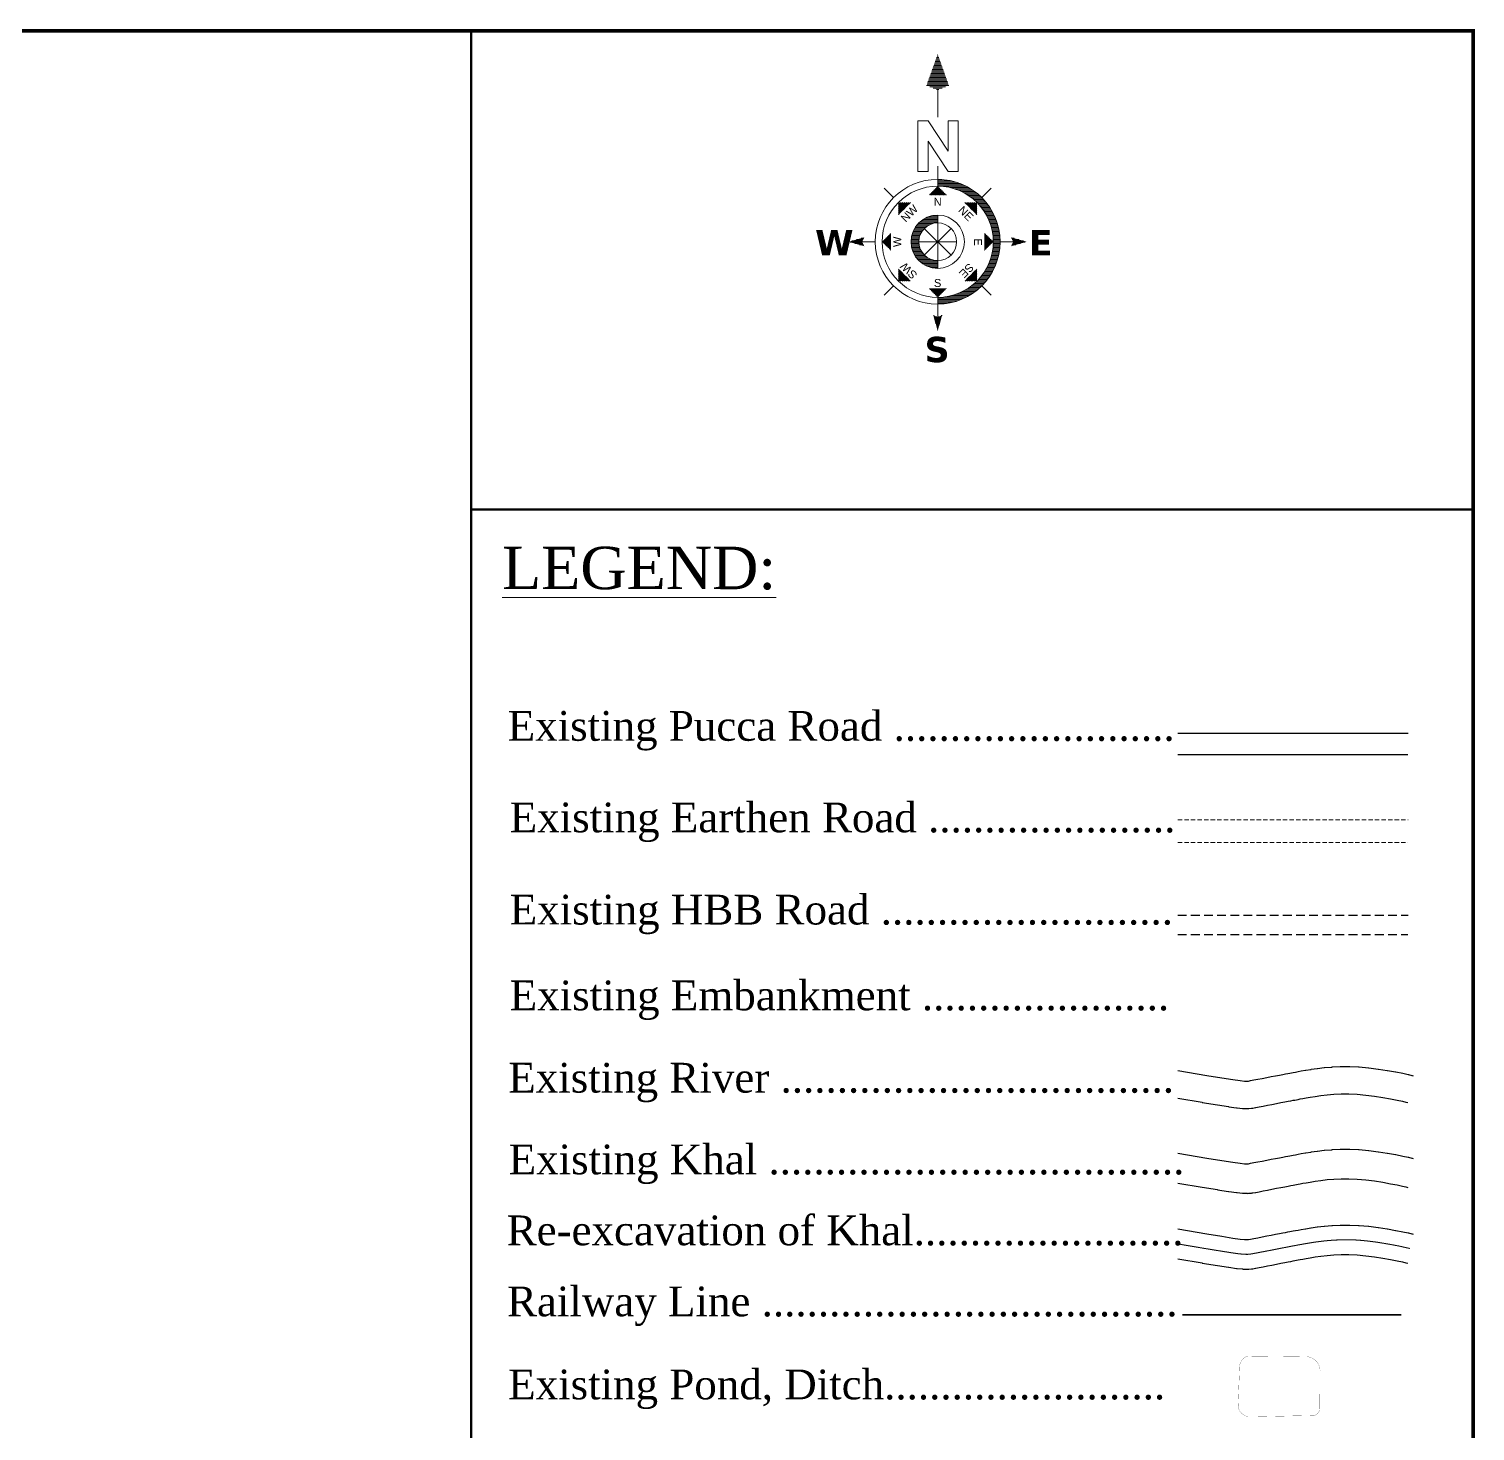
# Model space of a CAD drawing. Header units: millimetres. Extents: x 103 to 27159, y -166022 to -48.
# Drawn here: x 25508 to 27159, y -164391 to -162790 of the extents above; entities that cross this region are included whole.
import ezdxf
from ezdxf.enums import TextEntityAlignment as Align

# ---------------------------------------------------------------- set-up
doc = ezdxf.new("R2010")
doc.units = ezdxf.units.MM
doc.header["$MEASUREMENT"] = 0
for name, pattern in [('CENTERX2', [4, 2.5, -0.5, 0.5, -0.5]), ('DASHED2', [0.375, 0.25, -0.125]), ('HIDDENX2', [0.75, 0.5, -0.25])]:
    doc.linetypes.add(name, pattern=pattern)
for name, color, linetype in [('boundary', 7, 'Continuous'), ('Earthen Emb', 42, 'Continuous'), ('HBB_BFS Road', 7, 'DASHED2'), ('Khal', 4, 'Continuous'), ('RIVER', 150, 'Continuous')]:
    doc.layers.add(name, color=color, linetype=linetype)
for name, color, linetype, lineweight in [('Earthan Road', 7, 'DASHED2', 9), ('line', 10, 'Continuous', 9), ('OUTLINE', 7, 'Continuous', 15), ('p2', 32, 'Continuous', 15), ('Pond or Ditch', 7, 'Continuous', 9), ('PUCCA ROAD', 1, 'Continuous', 30), ('Rail Line', 14, 'TRACKS', 35)]:
    doc.layers.add(name, color=color, linetype=linetype, lineweight=lineweight)
doc.styles.add('b', font='times.ttf')
doc.styles.add('LEG', font='romantic.ttf')
doc.styles.add('Romans', font='arial.ttf')
doc.styles.get("Standard").update_dxf_attribs({"font": 'arial.ttf'})
doc.linetypes.add('TRACKS', pattern='A,0.15,[130,ltypeshp.shx,S=0.25,R=0,X=0,Y=0],0.15', length=0.3)
pattern_1 = [(360, (26.19663, 31.512), (2e-14, 0.2822134), [])]
pattern_2 = [(360, (26.19663, 27.11894), (2e-14, 0.2822134), [])]
pattern_3 = [(180, (26.19663, 27.11894), (2e-14, 0.2822134), [])]
pattern_4 = [(45, (26.19663, 27.11894), (-0.199555, 0.199555), [])]
pattern_5 = [(90, (26.19663, 27.11894), (-0.2822134, 2e-14), [])]
pattern_6 = [(135, (26.19663, 27.11894), (-0.199555, -0.199555), [])]
pattern_7 = [(180, (26.19663, 27.11894), (-2e-14, -0.2822134), [])]
pattern_8 = [(225, (26.19663, 27.11894), (0.199555, -0.199555), [])]
pattern_9 = [(270, (26.19663, 27.11894), (0.2822134, -2e-14), [])]
pattern_10 = [(315, (26.19663, 27.11894), (0.199555, 0.199555), [])]

# ---------------------------------------------------------------- blocks, each defined once
blk = doc.blocks.new('A$C5FE22593')
h = blk.add_hatch()
h.set_pattern_fill('_USER', color=11, scale=0.282213, style=0, pattern_type=0)
h.set_pattern_definition(pattern_1)
h.paths.add_polyline_path([(26.2, 66.79), (23.84, 60.2), (26.2, 59.26), (28.55, 60.2)])
h = blk.add_hatch()
h.set_pattern_fill('_USER', color=11, scale=0.282213, style=0, pattern_type=0)
h.set_pattern_definition(pattern_1)
h.paths.add_polyline_path([(26.2, 66.79), (23.84, 60.2), (26.2, 59.26), (28.55, 60.2)])
h = blk.add_hatch()
h.set_pattern_fill('_USER', color=11, scale=0.282213, style=0, pattern_type=0)
h.set_pattern_definition(pattern_1)
h.paths.add_polyline_path([(26.2, 66.79), (23.84, 60.2), (26.2, 59.26), (28.55, 60.2)])
h = blk.add_hatch()
h.set_pattern_fill('_USER', color=11, scale=0.282213, style=0, pattern_type=0)
h.set_pattern_definition(pattern_1)
h.paths.add_polyline_path([(26.2, 66.79), (23.84, 60.2), (26.2, 59.26), (28.55, 60.2)])
h = blk.add_hatch(color=11)
h.paths.add_polyline_path([(26.2, 15.36), (26.2, 13.92, 1), (26.2, 40.32), (26.2, 38.88, -1)])
h.paths.add_polyline_path([(26.2, 31.11), (26.2, 32.76, 1), (26.2, 21.47), (26.2, 23.13, -1)])
h = blk.add_hatch(color=11)
h.paths.add_polyline_path([(26.2, 15.36), (26.2, 13.92, 1), (26.2, 40.32), (26.2, 38.88, -1)])
h.paths.add_polyline_path([(26.2, 31.11), (26.2, 32.76, 1), (26.2, 21.47), (26.2, 23.13, -1)])
h = blk.add_hatch(color=11)
h.paths.add_polyline_path([(26.2, 15.36), (26.2, 13.92, 1), (26.2, 40.32), (26.2, 38.88, -1)])
h.paths.add_polyline_path([(26.2, 31.11), (26.2, 32.76, 1), (26.2, 21.47), (26.2, 23.13, -1)])
h = blk.add_hatch(color=11)
h.paths.add_polyline_path([(26.2, 15.36), (26.2, 13.92, 1), (26.2, 40.32), (26.2, 38.88, -1)])
h.paths.add_polyline_path([(26.2, 31.11), (26.2, 32.76, 1), (26.2, 21.47), (26.2, 23.13, -1)])
h = blk.add_hatch()
h.set_pattern_fill('_USER', color=11, scale=0.282213, style=0, pattern_type=0)
h.set_pattern_definition(pattern_2)
h.paths.add_polyline_path([(39.4, 27.12, 0.414214), (26.2, 40.32), (26.2, 38.88, -0.414214), (37.96, 27.12, -0.414214), (26.2, 15.36), (26.2, 13.92, 0.414214)])
h = blk.add_hatch()
h.set_pattern_fill('_USER', color=11, scale=0.282213, style=0, pattern_type=0)
h.set_pattern_definition(pattern_2)
h.paths.add_polyline_path([(39.4, 27.12, 0.414214), (26.2, 40.32), (26.2, 38.88, -0.414214), (37.96, 27.12, -0.414214), (26.2, 15.36), (26.2, 13.92, 0.414214)])
h = blk.add_hatch()
h.set_pattern_fill('_USER', color=11, scale=0.282213, style=0, pattern_type=0)
h.set_pattern_definition(pattern_2)
h.paths.add_polyline_path([(39.4, 27.12, 0.414214), (26.2, 40.32), (26.2, 38.88, -0.414214), (37.96, 27.12, -0.414214), (26.2, 15.36), (26.2, 13.92, 0.414214)])
h = blk.add_hatch()
h.set_pattern_fill('_USER', color=11, scale=0.282213, style=0, pattern_type=0)
h.set_pattern_definition(pattern_2)
h.paths.add_polyline_path([(39.4, 27.12, 0.414214), (26.2, 40.32), (26.2, 38.88, -0.414214), (37.96, 27.12, -0.414214), (26.2, 15.36), (26.2, 13.92, 0.414214)])
h = blk.add_hatch()
h.set_pattern_fill('_USER', color=11, scale=0.282213, angle=90, style=0, pattern_type=0)
h.set_pattern_definition(pattern_5)
h.paths.add_polyline_path([(28.08, 37), (26.2, 38.88), (24.32, 37)])
h = blk.add_hatch()
h.set_pattern_fill('_USER', color=11, scale=0.282213, angle=90, style=0, pattern_type=0)
h.set_pattern_definition(pattern_5)
h.paths.add_polyline_path([(28.08, 37), (26.2, 38.88), (24.32, 37)])
h = blk.add_hatch()
h.set_pattern_fill('_USER', color=11, scale=0.282213, angle=90, style=0, pattern_type=0)
h.set_pattern_definition(pattern_5)
h.paths.add_polyline_path([(28.08, 37), (26.2, 38.88), (24.32, 37)])
h = blk.add_hatch()
h.set_pattern_fill('_USER', color=11, scale=0.282213, angle=90, style=0, pattern_type=0)
h.set_pattern_definition(pattern_5)
h.paths.add_polyline_path([(28.08, 37), (26.2, 38.88), (24.32, 37)])
h = blk.add_hatch()
h.set_pattern_fill('_USER', color=11, scale=0.282213, angle=135, style=0, pattern_type=0)
h.set_pattern_definition(pattern_6)
h.paths.add_polyline_path([(20.54, 35.43), (17.88, 35.43), (17.88, 32.77)])
h = blk.add_hatch()
h.set_pattern_fill('_USER', color=11, scale=0.282213, angle=135, style=0, pattern_type=0)
h.set_pattern_definition(pattern_6)
h.paths.add_polyline_path([(20.54, 35.43), (17.88, 35.43), (17.88, 32.77)])
h = blk.add_hatch()
h.set_pattern_fill('_USER', color=11, scale=0.282213, angle=135, style=0, pattern_type=0)
h.set_pattern_definition(pattern_6)
h.paths.add_polyline_path([(20.54, 35.43), (17.88, 35.43), (17.88, 32.77)])
h = blk.add_hatch()
h.set_pattern_fill('_USER', color=11, scale=0.282213, angle=135, style=0, pattern_type=0)
h.set_pattern_definition(pattern_6)
h.paths.add_polyline_path([(20.54, 35.43), (17.88, 35.43), (17.88, 32.77)])
h = blk.add_hatch()
h.set_pattern_fill('_USER', color=11, scale=0.282213, angle=45, style=0, pattern_type=0)
h.set_pattern_definition(pattern_4)
h.paths.add_polyline_path([(34.51, 32.77), (34.51, 35.43), (31.85, 35.43)])
h = blk.add_hatch()
h.set_pattern_fill('_USER', color=11, scale=0.282213, angle=45, style=0, pattern_type=0)
h.set_pattern_definition(pattern_4)
h.paths.add_polyline_path([(34.51, 32.77), (34.51, 35.43), (31.85, 35.43)])
h = blk.add_hatch()
h.set_pattern_fill('_USER', color=11, scale=0.282213, angle=45, style=0, pattern_type=0)
h.set_pattern_definition(pattern_4)
h.paths.add_polyline_path([(34.51, 32.77), (34.51, 35.43), (31.85, 35.43)])
h = blk.add_hatch()
h.set_pattern_fill('_USER', color=11, scale=0.282213, angle=45, style=0, pattern_type=0)
h.set_pattern_definition(pattern_4)
h.paths.add_polyline_path([(34.51, 32.77), (34.51, 35.43), (31.85, 35.43)])
h = blk.add_hatch()
h.set_pattern_fill('_USER', color=11, scale=0.282213, style=0, pattern_type=0)
h.set_pattern_definition(pattern_2)
h.paths.add_polyline_path([(26.2, 31.11), (26.2, 32.76, 0.414214), (20.55, 27.12, 0.414214), (26.2, 21.47), (26.2, 23.13, -0.414214), (22.21, 27.12, -0.414214)])
h = blk.add_hatch()
h.set_pattern_fill('_USER', color=11, scale=0.282213, style=0, pattern_type=0)
h.set_pattern_definition(pattern_2)
h.paths.add_polyline_path([(26.2, 31.11), (26.2, 32.76, 0.414214), (20.55, 27.12, 0.414214), (26.2, 21.47), (26.2, 23.13, -0.414214), (22.21, 27.12, -0.414214)])
h = blk.add_hatch()
h.set_pattern_fill('_USER', color=11, scale=0.282213, style=0, pattern_type=0)
h.set_pattern_definition(pattern_2)
h.paths.add_polyline_path([(26.2, 31.11), (26.2, 32.76, 0.414214), (20.55, 27.12, 0.414214), (26.2, 21.47), (26.2, 23.13, -0.414214), (22.21, 27.12, -0.414214)])
h = blk.add_hatch()
h.set_pattern_fill('_USER', color=11, scale=0.282213, style=0, pattern_type=0)
h.set_pattern_definition(pattern_2)
h.paths.add_polyline_path([(26.2, 31.11), (26.2, 32.76, 0.414214), (20.55, 27.12, 0.414214), (26.2, 21.47), (26.2, 23.13, -0.414214), (22.21, 27.12, -0.414214)])
h = blk.add_hatch()
h.set_pattern_fill('_USER', color=11, scale=0.282213, style=0, pattern_type=0)
h.set_pattern_definition(pattern_3)
h.paths.add_polyline_path([(10.67, 26.18), (10.2, 27.12), (10.67, 28.06), (7.38, 27.12)])
h = blk.add_hatch()
h.set_pattern_fill('_USER', color=11, scale=0.282213, style=0, pattern_type=0)
h.set_pattern_definition(pattern_3)
h.paths.add_polyline_path([(10.67, 26.18), (10.2, 27.12), (10.67, 28.06), (7.38, 27.12)])
h = blk.add_hatch()
h.set_pattern_fill('_USER', color=11, scale=0.282213, style=0, pattern_type=0)
h.set_pattern_definition(pattern_3)
h.paths.add_polyline_path([(10.67, 26.18), (10.2, 27.12), (10.67, 28.06), (7.38, 27.12)])
h = blk.add_hatch()
h.set_pattern_fill('_USER', color=11, scale=0.282213, style=0, pattern_type=0)
h.set_pattern_definition(pattern_3)
h.paths.add_polyline_path([(10.67, 26.18), (10.2, 27.12), (10.67, 28.06), (7.38, 27.12)])
h = blk.add_hatch()
h.set_pattern_fill('_USER', color=11, scale=0.282213, angle=180, style=0, pattern_type=0)
h.set_pattern_definition(pattern_7)
h.paths.add_polyline_path([(16.32, 29), (14.44, 27.12), (16.32, 25.24)])
h = blk.add_hatch()
h.set_pattern_fill('_USER', color=11, scale=0.282213, angle=180, style=0, pattern_type=0)
h.set_pattern_definition(pattern_7)
h.paths.add_polyline_path([(16.32, 29), (14.44, 27.12), (16.32, 25.24)])
h = blk.add_hatch()
h.set_pattern_fill('_USER', color=11, scale=0.282213, angle=180, style=0, pattern_type=0)
h.set_pattern_definition(pattern_7)
h.paths.add_polyline_path([(16.32, 29), (14.44, 27.12), (16.32, 25.24)])
h = blk.add_hatch()
h.set_pattern_fill('_USER', color=11, scale=0.282213, angle=180, style=0, pattern_type=0)
h.set_pattern_definition(pattern_7)
h.paths.add_polyline_path([(16.32, 29), (14.44, 27.12), (16.32, 25.24)])
h = blk.add_hatch()
h.set_pattern_fill('_USER', color=11, scale=0.282213, style=0, pattern_type=0)
h.set_pattern_definition(pattern_2)
h.paths.add_polyline_path([(36.07, 29), (36.07, 25.24), (37.96, 27.12)])
h = blk.add_hatch()
h.set_pattern_fill('_USER', color=11, scale=0.282213, style=0, pattern_type=0)
h.set_pattern_definition(pattern_2)
h.paths.add_polyline_path([(36.07, 29), (36.07, 25.24), (37.96, 27.12)])
h = blk.add_hatch()
h.set_pattern_fill('_USER', color=11, scale=0.282213, style=0, pattern_type=0)
h.set_pattern_definition(pattern_2)
h.paths.add_polyline_path([(36.07, 29), (36.07, 25.24), (37.96, 27.12)])
h = blk.add_hatch()
h.set_pattern_fill('_USER', color=11, scale=0.282213, style=0, pattern_type=0)
h.set_pattern_definition(pattern_2)
h.paths.add_polyline_path([(36.07, 29), (36.07, 25.24), (37.96, 27.12)])
h = blk.add_hatch()
h.set_pattern_fill('_USER', color=11, scale=0.282213, style=0, pattern_type=0)
h.set_pattern_definition(pattern_2)
h.paths.add_polyline_path([(45.01, 27.12), (41.72, 28.06), (42.19, 27.12), (41.72, 26.18)])
h = blk.add_hatch()
h.set_pattern_fill('_USER', color=11, scale=0.282213, style=0, pattern_type=0)
h.set_pattern_definition(pattern_2)
h.paths.add_polyline_path([(45.01, 27.12), (41.72, 28.06), (42.19, 27.12), (41.72, 26.18)])
h = blk.add_hatch()
h.set_pattern_fill('_USER', color=11, scale=0.282213, style=0, pattern_type=0)
h.set_pattern_definition(pattern_2)
h.paths.add_polyline_path([(45.01, 27.12), (41.72, 28.06), (42.19, 27.12), (41.72, 26.18)])
h = blk.add_hatch()
h.set_pattern_fill('_USER', color=11, scale=0.282213, style=0, pattern_type=0)
h.set_pattern_definition(pattern_2)
h.paths.add_polyline_path([(45.01, 27.12), (41.72, 28.06), (42.19, 27.12), (41.72, 26.18)])
h = blk.add_hatch()
h.set_pattern_fill('_USER', color=11, scale=0.282213, angle=-135, style=0, pattern_type=0)
h.set_pattern_definition(pattern_8)
h.paths.add_polyline_path([(17.88, 21.46), (17.88, 18.8), (20.54, 18.8)])
h = blk.add_hatch()
h.set_pattern_fill('_USER', color=11, scale=0.282213, angle=-135, style=0, pattern_type=0)
h.set_pattern_definition(pattern_8)
h.paths.add_polyline_path([(17.88, 21.46), (17.88, 18.8), (20.54, 18.8)])
h = blk.add_hatch()
h.set_pattern_fill('_USER', color=11, scale=0.282213, angle=-135, style=0, pattern_type=0)
h.set_pattern_definition(pattern_8)
h.paths.add_polyline_path([(17.88, 21.46), (17.88, 18.8), (20.54, 18.8)])
h = blk.add_hatch()
h.set_pattern_fill('_USER', color=11, scale=0.282213, angle=-135, style=0, pattern_type=0)
h.set_pattern_definition(pattern_8)
h.paths.add_polyline_path([(17.88, 21.46), (17.88, 18.8), (20.54, 18.8)])
h = blk.add_hatch()
h.set_pattern_fill('_USER', color=11, scale=0.282213, angle=-45, style=0, pattern_type=0)
h.set_pattern_definition(pattern_10)
h.paths.add_polyline_path([(31.85, 18.8), (34.51, 18.8), (34.51, 21.46)])
h = blk.add_hatch()
h.set_pattern_fill('_USER', color=11, scale=0.282213, angle=-45, style=0, pattern_type=0)
h.set_pattern_definition(pattern_10)
h.paths.add_polyline_path([(31.85, 18.8), (34.51, 18.8), (34.51, 21.46)])
h = blk.add_hatch()
h.set_pattern_fill('_USER', color=11, scale=0.282213, angle=-45, style=0, pattern_type=0)
h.set_pattern_definition(pattern_10)
h.paths.add_polyline_path([(31.85, 18.8), (34.51, 18.8), (34.51, 21.46)])
h = blk.add_hatch()
h.set_pattern_fill('_USER', color=11, scale=0.282213, angle=-45, style=0, pattern_type=0)
h.set_pattern_definition(pattern_10)
h.paths.add_polyline_path([(31.85, 18.8), (34.51, 18.8), (34.51, 21.46)])
h = blk.add_hatch()
h.set_pattern_fill('_USER', color=11, scale=0.282213, angle=-90, style=0, pattern_type=0)
h.set_pattern_definition(pattern_9)
h.paths.add_polyline_path([(24.32, 17.24), (26.2, 15.36), (28.08, 17.24)])
h = blk.add_hatch()
h.set_pattern_fill('_USER', color=11, scale=0.282213, angle=-90, style=0, pattern_type=0)
h.set_pattern_definition(pattern_9)
h.paths.add_polyline_path([(24.32, 17.24), (26.2, 15.36), (28.08, 17.24)])
h = blk.add_hatch()
h.set_pattern_fill('_USER', color=11, scale=0.282213, angle=-90, style=0, pattern_type=0)
h.set_pattern_definition(pattern_9)
h.paths.add_polyline_path([(24.32, 17.24), (26.2, 15.36), (28.08, 17.24)])
h = blk.add_hatch()
h.set_pattern_fill('_USER', color=11, scale=0.282213, angle=-90, style=0, pattern_type=0)
h.set_pattern_definition(pattern_9)
h.paths.add_polyline_path([(24.32, 17.24), (26.2, 15.36), (28.08, 17.24)])
h = blk.add_hatch()
h.set_pattern_fill('_USER', color=11, scale=0.282213, style=0, pattern_type=0)
h.set_pattern_definition(pattern_2)
h.paths.add_polyline_path([(27.14, 11.6), (26.2, 11.13), (25.26, 11.6), (26.2, 8.3)])
h = blk.add_hatch()
h.set_pattern_fill('_USER', color=11, scale=0.282213, style=0, pattern_type=0)
h.set_pattern_definition(pattern_2)
h.paths.add_polyline_path([(27.14, 11.6), (26.2, 11.13), (25.26, 11.6), (26.2, 8.3)])
h = blk.add_hatch()
h.set_pattern_fill('_USER', color=11, scale=0.282213, style=0, pattern_type=0)
h.set_pattern_definition(pattern_2)
h.paths.add_polyline_path([(27.14, 11.6), (26.2, 11.13), (25.26, 11.6), (26.2, 8.3)])
h = blk.add_hatch()
h.set_pattern_fill('_USER', color=11, scale=0.282213, style=0, pattern_type=0)
h.set_pattern_definition(pattern_2)
h.paths.add_polyline_path([(27.14, 11.6), (26.2, 11.13), (25.26, 11.6), (26.2, 8.3)])
at = {"color": 11}
for p, q in [((26.2, 53.5), (26.2, 59.26)), ((26.2, 53.5), (26.2, 59.26)), ((26.2, 53.5), (26.2, 59.26)), ((26.2, 53.5), (26.2, 59.26)), ((26.2, 40.32), (26.2, 43.11)), ((26.2, 40.32), (26.2, 43.11)), ((26.2, 40.32), (26.2, 43.11)), ((26.2, 40.32), (26.2, 43.11)), ((26.2, 40.32), (26.2, 38.88)), ((26.2, 40.32), (26.2, 38.88)), ((26.2, 40.32), (26.2, 38.88)), ((26.2, 40.32), (26.2, 38.88)), ((16.86, 36.46), (14.89, 38.43)), ((16.86, 36.46), (14.89, 38.43)), ((16.86, 36.46), (14.89, 38.43)), ((16.86, 36.46), (14.89, 38.43)), ((35.53, 36.46), (37.5, 38.43)), ((35.53, 36.46), (37.5, 38.43)), ((35.53, 36.46), (37.5, 38.43)), ((35.53, 36.46), (37.5, 38.43)), ((26.2, 31.11), (26.2, 32.76)), ((26.2, 31.11), (26.2, 32.76)), ((26.2, 31.11), (26.2, 32.76)), ((26.2, 31.11), (26.2, 32.76)), ((26.2, 23.13), (26.2, 31.11)), ((26.2, 31.11), (26.2, 23.13)), ((26.2, 23.13), (26.2, 31.11)), ((26.2, 31.11), (26.2, 23.13)), ((26.2, 23.13), (26.2, 31.11)), ((26.2, 31.11), (26.2, 23.13)), ((26.2, 23.13), (26.2, 31.11)), ((26.2, 31.11), (26.2, 23.13)), ((23.37, 24.3), (29.02, 29.94)), ((29.02, 24.3), (23.37, 29.94)), ((29.02, 29.94), (23.37, 24.3)), ((23.37, 29.94), (29.02, 24.3)), ((23.37, 24.3), (29.02, 29.94)), ((29.02, 24.3), (23.37, 29.94)), ((29.02, 29.94), (23.37, 24.3)), ((23.37, 29.94), (29.02, 24.3)), ((23.37, 24.3), (29.02, 29.94)), ((29.02, 24.3), (23.37, 29.94)), ((29.02, 29.94), (23.37, 24.3)), ((23.37, 29.94), (29.02, 24.3)), ((23.37, 24.3), (29.02, 29.94)), ((29.02, 24.3), (23.37, 29.94)), ((29.02, 29.94), (23.37, 24.3)), ((23.37, 29.94), (29.02, 24.3)), ((12.99, 27.12), (10.2, 27.12)), ((12.99, 27.12), (10.2, 27.12)), ((12.99, 27.12), (10.2, 27.12)), ((12.99, 27.12), (10.2, 27.12)), ((22.21, 27.12), (30.19, 27.12)), ((30.19, 27.12), (22.21, 27.12)), ((22.21, 27.12), (30.19, 27.12)), ((30.19, 27.12), (22.21, 27.12)), ((22.21, 27.12), (30.19, 27.12)), ((30.19, 27.12), (22.21, 27.12)), ((22.21, 27.12), (30.19, 27.12)), ((30.19, 27.12), (22.21, 27.12)), ((39.4, 27.12), (42.19, 27.12)), ((39.4, 27.12), (42.19, 27.12)), ((39.4, 27.12), (42.19, 27.12)), ((39.4, 27.12), (42.19, 27.12)), ((26.2, 23.13), (26.2, 21.47)), ((26.2, 23.13), (26.2, 21.47)), ((26.2, 23.13), (26.2, 21.47)), ((26.2, 23.13), (26.2, 21.47)), ((16.86, 17.78), (14.89, 15.81)), ((16.86, 17.78), (14.89, 15.81)), ((16.86, 17.78), (14.89, 15.81)), ((16.86, 17.78), (14.89, 15.81)), ((26.2, 13.92), (26.2, 15.36)), ((26.2, 13.92), (26.2, 15.36)), ((26.2, 13.92), (26.2, 15.36)), ((26.2, 13.92), (26.2, 15.36)), ((35.53, 17.78), (37.5, 15.81)), ((35.53, 17.78), (37.5, 15.81)), ((35.53, 17.78), (37.5, 15.81)), ((35.53, 17.78), (37.5, 15.81)), ((26.2, 13.92), (26.2, 11.13)), ((26.2, 13.92), (26.2, 11.13)), ((26.2, 13.92), (26.2, 11.13)), ((26.2, 13.92), (26.2, 11.13))]:
    blk.add_line(p, q, dxfattribs=at)
at = {"color": 1}
for p, q in [((22.03, 52.68), (24.16, 52.68)), ((22.03, 42.01), (22.03, 52.68)), ((22.03, 52.68), (24.16, 52.68)), ((22.03, 42.01), (22.03, 52.68)), ((22.03, 52.68), (24.16, 52.68)), ((22.03, 42.01), (22.03, 52.68)), ((22.03, 52.68), (24.16, 52.68)), ((22.03, 42.01), (22.03, 52.68)), ((24.16, 52.68), (28.43, 46.28)), ((24.16, 52.68), (28.43, 46.28)), ((24.16, 52.68), (28.43, 46.28)), ((24.16, 52.68), (28.43, 46.28)), ((28.43, 52.68), (30.56, 52.68)), ((28.43, 46.28), (28.43, 52.68)), ((28.43, 52.68), (30.56, 52.68)), ((28.43, 46.28), (28.43, 52.68)), ((28.43, 52.68), (30.56, 52.68)), ((28.43, 46.28), (28.43, 52.68)), ((28.43, 52.68), (30.56, 52.68)), ((28.43, 46.28), (28.43, 52.68)), ((30.56, 52.68), (30.56, 42.01)), ((30.56, 52.68), (30.56, 42.01)), ((30.56, 52.68), (30.56, 42.01)), ((30.56, 52.68), (30.56, 42.01)), ((24.16, 48.41), (24.16, 42.01)), ((28.43, 42.01), (24.16, 48.41)), ((24.16, 48.41), (24.16, 42.01)), ((28.43, 42.01), (24.16, 48.41)), ((24.16, 48.41), (24.16, 42.01)), ((28.43, 42.01), (24.16, 48.41)), ((24.16, 48.41), (24.16, 42.01)), ((28.43, 42.01), (24.16, 48.41)), ((24.16, 42.01), (22.03, 42.01)), ((24.16, 42.01), (22.03, 42.01)), ((24.16, 42.01), (22.03, 42.01)), ((24.16, 42.01), (22.03, 42.01)), ((30.56, 42.01), (28.43, 42.01)), ((30.56, 42.01), (28.43, 42.01)), ((30.56, 42.01), (28.43, 42.01)), ((30.56, 42.01), (28.43, 42.01))]:
    blk.add_line(p, q, dxfattribs=at)
at = {"color": 11}
for radius in [13.2, 13.2, 13.2, 13.2, 11.76, 11.76, 11.76, 11.76, 5.64, 5.64, 5.64, 5.64, 3.99, 3.99, 3.99, 3.99]:
    blk.add_circle((26.2, 27.12), radius, dxfattribs=at)
for points in [[(26.2, 66.79), (23.84, 60.2), (26.2, 59.26)], [(26.2, 66.79), (23.84, 60.2), (26.2, 59.26)], [(26.2, 66.79), (23.84, 60.2), (26.2, 59.26)], [(26.2, 66.79), (23.84, 60.2), (26.2, 59.26)], [(26.2, 59.26), (28.55, 60.2), (26.2, 66.79)], [(26.2, 59.26), (28.55, 60.2), (26.2, 66.79)], [(26.2, 59.26), (28.55, 60.2), (26.2, 66.79)], [(26.2, 59.26), (28.55, 60.2), (26.2, 66.79)], [(26.2, 38.88), (28.08, 37), (24.32, 37)], [(26.2, 38.88), (28.08, 37), (24.32, 37)], [(26.2, 38.88), (28.08, 37), (24.32, 37)], [(26.2, 38.88), (28.08, 37), (24.32, 37)], [(17.88, 35.43), (20.54, 35.43), (17.88, 32.77)], [(17.88, 35.43), (20.54, 35.43), (17.88, 32.77)], [(17.88, 35.43), (20.54, 35.43), (17.88, 32.77)], [(17.88, 35.43), (20.54, 35.43), (17.88, 32.77)], [(34.51, 35.43), (34.51, 32.77), (31.85, 35.43)], [(34.51, 35.43), (34.51, 32.77), (31.85, 35.43)], [(34.51, 35.43), (34.51, 32.77), (31.85, 35.43)], [(34.51, 35.43), (34.51, 32.77), (31.85, 35.43)], [(7.38, 27.12), (10.67, 28.06), (10.2, 27.12)], [(7.38, 27.12), (10.67, 28.06), (10.2, 27.12)], [(7.38, 27.12), (10.67, 28.06), (10.2, 27.12)], [(7.38, 27.12), (10.67, 28.06), (10.2, 27.12)], [(14.44, 27.12), (16.32, 29), (16.32, 25.24)], [(14.44, 27.12), (16.32, 29), (16.32, 25.24)], [(14.44, 27.12), (16.32, 29), (16.32, 25.24)], [(14.44, 27.12), (16.32, 29), (16.32, 25.24)], [(37.96, 27.12), (36.07, 25.24), (36.07, 29)], [(37.96, 27.12), (36.07, 25.24), (36.07, 29)], [(37.96, 27.12), (36.07, 25.24), (36.07, 29)], [(37.96, 27.12), (36.07, 25.24), (36.07, 29)], [(41.72, 28.06), (42.19, 27.12), (45.01, 27.12)], [(41.72, 28.06), (42.19, 27.12), (45.01, 27.12)], [(41.72, 28.06), (42.19, 27.12), (45.01, 27.12)], [(41.72, 28.06), (42.19, 27.12), (45.01, 27.12)], [(10.67, 26.18), (10.2, 27.12), (7.38, 27.12)], [(10.67, 26.18), (10.2, 27.12), (7.38, 27.12)], [(10.67, 26.18), (10.2, 27.12), (7.38, 27.12)], [(10.67, 26.18), (10.2, 27.12), (7.38, 27.12)], [(45.01, 27.12), (41.72, 26.18), (42.19, 27.12)], [(45.01, 27.12), (41.72, 26.18), (42.19, 27.12)], [(45.01, 27.12), (41.72, 26.18), (42.19, 27.12)], [(45.01, 27.12), (41.72, 26.18), (42.19, 27.12)], [(17.88, 18.8), (17.88, 21.46), (20.54, 18.8)], [(17.88, 18.8), (17.88, 21.46), (20.54, 18.8)], [(17.88, 18.8), (17.88, 21.46), (20.54, 18.8)], [(17.88, 18.8), (17.88, 21.46), (20.54, 18.8)], [(34.51, 18.8), (31.85, 18.8), (34.51, 21.46)], [(34.51, 18.8), (31.85, 18.8), (34.51, 21.46)], [(34.51, 18.8), (31.85, 18.8), (34.51, 21.46)], [(34.51, 18.8), (31.85, 18.8), (34.51, 21.46)], [(26.2, 15.36), (24.32, 17.24), (28.08, 17.24)], [(26.2, 15.36), (24.32, 17.24), (28.08, 17.24)], [(26.2, 15.36), (24.32, 17.24), (28.08, 17.24)], [(26.2, 15.36), (24.32, 17.24), (28.08, 17.24)], [(26.2, 8.3), (25.26, 11.6), (26.2, 11.13)], [(26.2, 8.3), (25.26, 11.6), (26.2, 11.13)], [(26.2, 8.3), (25.26, 11.6), (26.2, 11.13)], [(26.2, 8.3), (25.26, 11.6), (26.2, 11.13)], [(27.14, 11.6), (26.2, 11.13), (26.2, 8.3)], [(27.14, 11.6), (26.2, 11.13), (26.2, 8.3)], [(27.14, 11.6), (26.2, 11.13), (26.2, 8.3)], [(27.14, 11.6), (26.2, 11.13), (26.2, 8.3)]]:
    blk.add_solid(points, dxfattribs=at)
at = {"color": 11, "style": 'Romans'}
for s, height, rotation, p in [('NW', 1.693, 45, (20.81, 32.51)), ('NW', 1.693, 45, (20.81, 32.51)), ('NW', 1.693, 45, (20.81, 32.51)), ('NW', 1.693, 45, (20.81, 32.51)), ('NE', 1.693, 315, (31.57, 32.5)), ('NE', 1.693, 315, (31.57, 32.5)), ('NE', 1.693, 315, (31.57, 32.5)), ('NE', 1.693, 315, (31.57, 32.5)), ('W', 1.69, 90, (18.48, 27.11)), ('W', 1.69, 90, (18.48, 27.11)), ('W', 1.69, 90, (18.48, 27.11)), ('W', 1.69, 90, (18.48, 27.11)), ('E', 1.69, 270, (33.89, 27.05)), ('E', 1.69, 270, (33.89, 27.05)), ('E', 1.69, 270, (33.89, 27.05)), ('E', 1.69, 270, (33.89, 27.05)), ('SW', 1.693, 135, (20.67, 21.59)), ('SW', 1.693, 135, (20.67, 21.59)), ('SW', 1.693, 135, (20.67, 21.59)), ('SW', 1.693, 135, (20.67, 21.59)), ('SE', 1.693, 225, (31.7, 21.6)), ('SE', 1.693, 225, (31.7, 21.6)), ('SE', 1.693, 225, (31.7, 21.6)), ('SE', 1.693, 225, (31.7, 21.6))]:
    blk.add_text(s, height=height, rotation=rotation, dxfattribs=at).set_placement(p, align=Align.CENTER)
for s, p in [('N', (26.2, 34.74)), ('N', (26.2, 34.74)), ('N', (26.2, 34.74)), ('N', (26.2, 34.74)), ('S', (26.19, 17.56)), ('S', (26.19, 17.56)), ('S', (26.19, 17.56)), ('S', (26.19, 17.56))]:
    blk.add_text(s, height=1.69, dxfattribs=at).set_placement(p, align=Align.CENTER)
at = {"layer": 'p2', "color": 1, "char_height": 5.3676, "attachment_point": 5}
for s, insert in [('{\\fVerdana|b1|i0|c0|p34;W}', (4.33, 26.9)), ('{\\fVerdana|b1|i0|c0|p34;W}', (4.33, 26.9)), ('{\\fVerdana|b1|i0|c0|p34;W}', (4.33, 26.9)), ('{\\fVerdana|b1|i0|c0|p34;W}', (4.33, 26.9)), ('{\\fVerdana|b1|i0|c0|p34;E}', (47.97, 26.9)), ('{\\fVerdana|b1|i0|c0|p34;E}', (47.97, 26.9)), ('{\\fVerdana|b1|i0|c0|p34;E}', (47.97, 26.9)), ('{\\fVerdana|b1|i0|c0|p34;E}', (47.97, 26.9)), ('{\\fVerdana|b1|i0|c0|p34;S}', (26.07, 4.27)), ('{\\fVerdana|b1|i0|c0|p34;S}', (26.07, 4.27)), ('{\\fVerdana|b1|i0|c0|p34;S}', (26.07, 4.27)), ('{\\fVerdana|b1|i0|c0|p34;S}', (26.07, 4.27))]:
    blk.add_mtext(s, dxfattribs=dict(at, insert=insert))

msp = doc.modelspace()

# ---------------------------------------------------------------- linework, layer by layer
at = {"layer": 'boundary', "color": 0}
for points, const_width in [([(22629.4, -162792.3), (27156.7, -162792.3), (27156.7, -166019.4), (22629.4, -166019.4), (22629.4, -162792.3)], 4.13), ([(26013, -165333.5), (26013, -162792.3)], 3.01), ([(26013, -163339.1), (27156.7, -163339.1)], 2.65)]:
    msp.add_lwpolyline(points, dxfattribs=dict(at, const_width=const_width))
at = {"layer": 'Earthan Road', "color": 7, "linetype": 'HIDDENX2', "ltscale": 10}
for points in [[(26819.5, -163693.2), (27082.4, -163693.2)], [(26819.5, -163719), (27082.2, -163719)]]:
    msp.add_lwpolyline(points, dxfattribs=at)
at = {"layer": 'Earthen Emb', "lineweight": 30}
for points in [[(26819.5, -163902.2, 0, 0, 0), (27082.2, -163902.2, 11.2, 11.2, 0)], [(26819.5, -163929.8, 0, 0, 0), (27082.2, -163929.8, 11.2, 11.2, 0)]]:
    msp.add_lwpolyline(points, format="xyseb", dxfattribs=at)
at = {"layer": 'HBB_BFS Road', "color": 1, "linetype": 'DASHED2', "lineweight": 25, "ltscale": 40, "flags": 128}
for points in [[(26819.5, -163802.3), (27082.4, -163802.3)], [(26819.5, -163824.2), (27082.2, -163824.2)]]:
    msp.add_lwpolyline(points, dxfattribs=at)
at = {"layer": 'Khal', "color": 4, "linetype": 'Continuous'}
for points in [[(26819.5, -164073.9), (26852.6, -164079.4), (26869.8, -164082.3), (26882.2, -164084.2), (26890.6, -164085.4), (26895.8, -164085.9), (26898.6, -164086), (26900.2, -164085.9), (26902.6, -164085.4), (26906.4, -164084.7), (26910.9, -164083.8), (26915.8, -164082.9), (26921, -164081.9), (26926.2, -164080.9), (26931.1, -164079.9), (26935.7, -164079.1), (26939.5, -164078.3), (26942.6, -164077.7), (26945.1, -164077.2, -0.000461), (26945.1, -164077.2), (26947.2, -164076.8, -0.000727), (26947.2, -164076.8), (26949.1, -164076.5, -0.000788), (26949.2, -164076.5), (26951.2, -164076.1, -0.0006), (26951.3, -164076.1), (26953.7, -164075.6, -0.00033), (26953.7, -164075.6), (26956.7, -164075.1), (26960.5, -164074.4, -0.000676), (26960.5, -164074.4), (26965.4, -164073.5, -0.003183), (26965.6, -164073.5), (26971.4, -164072.6, -0.005207), (26971.7, -164072.5), (26978.5, -164071.5, -0.006703), (26978.9, -164071.5), (26986.5, -164070.6, -0.007978), (26987, -164070.6), (26995.3, -164069.9, -0.009172), (26995.9, -164069.8), (27004.9, -164069.4, -0.010353), (27005.5, -164069.4), (27015.1, -164069.4, -0.01156), (27015.8, -164069.4), (27025.9, -164069.8, -0.011928), (27026.6, -164069.8), (27037.1, -164070.8, -0.009419), (27037.7, -164070.8), (27048.1, -164072.2, -0.007149), (27048.6, -164072.2), (27058.6, -164073.8, -0.0056), (27058.9, -164073.8), (27068.1, -164075.5, -0.004498), (27068.3, -164075.5), (27076.2, -164077.1, -0.003682), (27076.4, -164077.1), (27082.6, -164078.5, -0.003044), (27082.7, -164078.5), (27086.7, -164079.4, -0.002369), (27086.9, -164079.4), (27088.3, -164079.8)], [(26819.5, -164108), (26847.4, -164112.7, 0.000575), (26847.5, -164112.7), (26864.7, -164115.5, 0.001752), (26864.8, -164115.6), (26877.4, -164117.6, 0.00424), (26877.7, -164117.6), (26886.6, -164118.9, 0.009421), (26887.2, -164118.9), (26893.2, -164119.5, 0.018889), (26894.4, -164119.6), (26898.6, -164119.7, 0.028642), (26900.4, -164119.7), (26903.7, -164119.4, 0.022093), (26905, -164119.2), (26908.2, -164118.6, 0.00369), (26908.4, -164118.6), (26912.3, -164117.9), (26916.8, -164117), (26921.8, -164116), (26926.9, -164115), (26932.1, -164114), (26937.1, -164113.1), (26941.6, -164112.2), (26945.5, -164111.4), (26948.5, -164110.9), (26951, -164110.4), (26953, -164110), (26954.9, -164109.6), (26956.9, -164109.3), (26959.2, -164108.8), (26962.2, -164108.3), (26966, -164107.6), (26970.7, -164106.8), (26976.3, -164105.9), (26982.7, -164105), (26989.8, -164104.1), (26997.6, -164103.5), (27006, -164103.1), (27014.9, -164103.1), (27024.2, -164103.4), (27034, -164104.3), (27044, -164105.6), (27053.6, -164107.1), (27062.4, -164108.7), (27070, -164110.2), (27075.9, -164111.4), (27079.8, -164112.3), (27082.2, -164112.9)]]:
    msp.add_lwpolyline(points, format="xyb", dxfattribs=at)
at = {"layer": 'Khal', "color": 3, "lineweight": 25, "ltscale": 0.1}
for points in [[(26819.5, -164160.4), (26852.6, -164166), (26869.8, -164168.8), (26882.2, -164170.8), (26890.6, -164172), (26895.8, -164172.5), (26898.6, -164172.6), (26900.2, -164172.4), (26902.6, -164172), (26906.4, -164171.3), (26910.9, -164170.4), (26915.8, -164169.4), (26921, -164168.4), (26926.2, -164167.4), (26931.1, -164166.5), (26935.7, -164165.6), (26939.5, -164164.9), (26942.6, -164164.3), (26945.1, -164163.8, -0.000461), (26945.1, -164163.8), (26947.2, -164163.4, -0.000727), (26947.2, -164163.4), (26949.1, -164163, -0.000788), (26949.2, -164163), (26951.2, -164162.6, -0.0006), (26951.3, -164162.6), (26953.7, -164162.2, -0.00033), (26953.7, -164162.2), (26956.7, -164161.7), (26960.5, -164161, -0.000676), (26960.5, -164161), (26965.4, -164160.1, -0.003183), (26965.6, -164160.1), (26971.4, -164159.1, -0.005207), (26971.7, -164159.1), (26978.5, -164158.1, -0.006703), (26978.9, -164158), (26986.5, -164157.2, -0.007978), (26987, -164157.1), (26995.3, -164156.4, -0.009172), (26995.9, -164156.4), (27004.9, -164156, -0.010353), (27005.5, -164156), (27015.1, -164155.9, -0.01156), (27015.8, -164155.9), (27025.9, -164156.3, -0.011928), (27026.6, -164156.4), (27037.1, -164157.3, -0.009419), (27037.7, -164157.4), (27048.1, -164158.7, -0.007149), (27048.6, -164158.8), (27058.6, -164160.3, -0.0056), (27058.9, -164160.4), (27068.1, -164162, -0.004498), (27068.3, -164162.1), (27076.2, -164163.7, -0.003682), (27076.4, -164163.7), (27082.6, -164165, -0.003044), (27082.7, -164165), (27086.7, -164166, -0.002369), (27086.9, -164166), (27088.3, -164166.3)], [(26819.5, -164194.6), (26847.4, -164199.2, 0.000575), (26847.5, -164199.3), (26864.7, -164202.1, 0.001752), (26864.8, -164202.1), (26877.4, -164204.1, 0.00424), (26877.7, -164204.2), (26886.6, -164205.4, 0.009421), (26887.2, -164205.5), (26893.2, -164206.1, 0.018889), (26894.4, -164206.2), (26898.6, -164206.3, 0.028642), (26900.4, -164206.2), (26903.7, -164205.9, 0.022093), (26905, -164205.8), (26908.2, -164205.2, 0.00369), (26908.4, -164205.2), (26912.3, -164204.4), (26916.8, -164203.5), (26921.8, -164202.6), (26926.9, -164201.6), (26932.1, -164200.6), (26937.1, -164199.6), (26941.6, -164198.7), (26945.5, -164198), (26948.5, -164197.4), (26951, -164196.9), (26953, -164196.6), (26954.9, -164196.2), (26956.9, -164195.8), (26959.2, -164195.4), (26962.2, -164194.9), (26966, -164194.2), (26970.7, -164193.3), (26976.3, -164192.4), (26982.7, -164191.5), (26989.8, -164190.7), (26997.6, -164190), (27006, -164189.7), (27014.9, -164189.6), (27024.2, -164190), (27034, -164190.9), (27044, -164192.1), (27053.6, -164193.6), (27062.4, -164195.2), (27070, -164196.7), (27075.9, -164198), (27079.8, -164198.9), (27082.2, -164199.4)]]:
    msp.add_lwpolyline(points, format="xyb", dxfattribs=at)
at = {"layer": 'Khal', "color": 7, "linetype": 'CENTERX2', "lineweight": 30, "ltscale": 5, "const_width": 1.18}
msp.add_lwpolyline([(26816.8, -164177), (26849.8, -164182.6), (26867.1, -164185.4), (26879.7, -164187.4), (26888.6, -164188.7), (26894.8, -164189.3), (26899.1, -164189.4), (26902.4, -164189.1), (26905.7, -164188.5), (26909.6, -164187.8), (26914.1, -164186.9), (26919, -164186), (26924.2, -164185), (26929.4, -164184), (26934.3, -164183), (26938.8, -164182.1), (26942.7, -164181.4), (26945.8, -164180.8), (26948.2, -164180.3), (26950.3, -164179.9), (26952.2, -164179.6), (26954.3, -164179.2), (26956.7, -164178.7), (26959.6, -164178.2), (26963.5, -164177.5), (26968.3, -164176.7), (26974.1, -164175.7), (26980.8, -164174.8), (26988.4, -164173.9), (26996.7, -164173.2), (27005.6, -164172.8), (27015.2, -164172.7), (27025.2, -164173.1), (27035.6, -164174.1), (27046, -164175.4), (27056, -164177), (27065.1, -164178.6), (27072.9, -164180.1), (27079, -164181.5), (27083, -164182.4), (27084.4, -164182.7)], dxfattribs=at)
at = {"layer": 'Pond or Ditch', "color": 4, "const_width": 0.197}
msp.add_lwpolyline([(26899.6, -164305.5), (26965.8, -164306.2, -0.407338), (26981.9, -164322.2), (26981.6, -164365, -0.346244), (26974.9, -164373.4), (26902.1, -164374.8, -0.392601), (26888.4, -164362.5), (26890, -164318, -0.321685), (26899.6, -164305.5, -5.135448)], format="xyb", dxfattribs=at)
at = {"layer": 'PUCCA ROAD', "lineweight": 25}
for points in [[(26819.7, -163594.2), (27082.4, -163594.2)], [(26819.5, -163618.7), (27082.2, -163618.7)]]:
    msp.add_lwpolyline(points, dxfattribs=at)
at = {"layer": 'Rail Line', "color": 212, "ltscale": 10, "true_color": 0xc529d6}
msp.add_line((26824.7, -164258.5), (27074.6, -164258.5), dxfattribs=at)
at = {"layer": 'RIVER', "color": 4, "linetype": 'Continuous'}
for points in [[(26819.5, -163979.5), (26852.6, -163985), (26869.8, -163987.9), (26882.2, -163989.8), (26890.6, -163991), (26895.8, -163991.5), (26898.6, -163991.6), (26900.2, -163991.5), (26902.6, -163991), (26906.4, -163990.3), (26910.9, -163989.4), (26915.8, -163988.5), (26921, -163987.5), (26926.2, -163986.5), (26931.1, -163985.5), (26935.7, -163984.7), (26939.5, -163983.9), (26942.6, -163983.3), (26945.1, -163982.8, -0.000461), (26945.1, -163982.8), (26947.2, -163982.4, -0.000727), (26947.2, -163982.4), (26949.1, -163982.1, -0.000788), (26949.2, -163982.1), (26951.2, -163981.7, -0.0006), (26951.3, -163981.7), (26953.7, -163981.2, -0.00033), (26953.7, -163981.2), (26956.7, -163980.7), (26960.5, -163980, -0.000676), (26960.5, -163980), (26965.4, -163979.2, -0.003183), (26965.6, -163979.1), (26971.4, -163978.2, -0.005207), (26971.7, -163978.1), (26978.5, -163977.1, -0.006703), (26978.9, -163977.1), (26986.5, -163976.2, -0.007978), (26987, -163976.2), (26995.3, -163975.5, -0.009172), (26995.9, -163975.4), (27004.9, -163975, -0.010353), (27005.5, -163975), (27015.1, -163975, -0.01156), (27015.8, -163975), (27025.9, -163975.4, -0.011928), (27026.6, -163975.4), (27037.1, -163976.4, -0.009419), (27037.7, -163976.4), (27048.1, -163977.8, -0.007149), (27048.6, -163977.8), (27058.6, -163979.4, -0.0056), (27058.9, -163979.4), (27068.1, -163981.1, -0.004498), (27068.3, -163981.1), (27076.2, -163982.7, -0.003682), (27076.4, -163982.7), (27082.6, -163984.1, -0.003044), (27082.7, -163984.1), (27086.7, -163985, -0.002369), (27086.9, -163985), (27088.3, -163985.4)], [(26819.5, -164011.2), (26847.4, -164015.8, 0.000575), (26847.5, -164015.9), (26864.7, -164018.7, 0.001752), (26864.8, -164018.7), (26877.4, -164020.7, 0.00424), (26877.7, -164020.8), (26886.6, -164022, 0.009421), (26887.2, -164022.1), (26893.2, -164022.7, 0.018889), (26894.4, -164022.8), (26898.6, -164022.9, 0.028642), (26900.4, -164022.8), (26903.7, -164022.5, 0.022093), (26905, -164022.4), (26908.2, -164021.8, 0.00369), (26908.4, -164021.8), (26912.3, -164021), (26916.8, -164020.1), (26921.8, -164019.2), (26926.9, -164018.2), (26932.1, -164017.2), (26937.1, -164016.2), (26941.6, -164015.3), (26945.5, -164014.6), (26948.5, -164014), (26951, -164013.5), (26953, -164013.2), (26954.9, -164012.8), (26956.9, -164012.4), (26959.2, -164012), (26962.2, -164011.5), (26966, -164010.8), (26970.7, -164009.9), (26976.3, -164009), (26982.7, -164008.1), (26989.8, -164007.3), (26997.6, -164006.6), (27006, -164006.3), (27014.9, -164006.2), (27024.2, -164006.6), (27034, -164007.5), (27044, -164008.7), (27053.6, -164010.2), (27062.4, -164011.8), (27070, -164013.3), (27075.9, -164014.6), (27079.8, -164015.5), (27082.2, -164016)]]:
    msp.add_lwpolyline(points, format="xyb", dxfattribs=at)

# ---------------------------------------------------------------- block references
at = {"layer": 'line', "xscale": 5.395761775344909, "yscale": 5.395761775343999, "zscale": 5.395761775332842}
msp.add_blockref('A$C5FE22593', (26404.1, -163179.6), dxfattribs=at)

# ---------------------------------------------------------------- texts
at = {"layer": 'OUTLINE', "style": 'LEG'}
msp.add_text('%%ULEGEND:', height=48.44, dxfattribs=at).set_placement((26048.2, -163429.9))
at = {"layer": 'OUTLINE', "ltscale": 0.1, "style": 'b'}
msp.add_text('Railway Line .....................................', height=33.979, dxfattribs=at).set_placement((26053.8, -164260.1))
at = {"layer": 'OUTLINE', "ltscale": 0.1, "char_height": 33.979, "width": 1585.423, "attachment_point": 1, "style": 'b'}
for s, insert in [('Existing Pucca Road .........................', (26054.7, -163569)), ('Existing Earthen Road ......................', (26057, -163673.5)), ('Existing HBB Road ..........................', (26057, -163778.8)), ('Existing Embankment ......................', (26057, -163876.7)), (' Existing River ...................................', (26042.5, -163970.7)), ('Existing Khal .....................................', (26055.8, -164064)), ('Re-excavation of Khal........................', (26053.5, -164145)), (' Existing Pond, Ditch.........................', (26042.4, -164320.9))]:
    msp.add_mtext(s, dxfattribs=dict(at, insert=insert))

doc.saveas('drawing.dxf')
